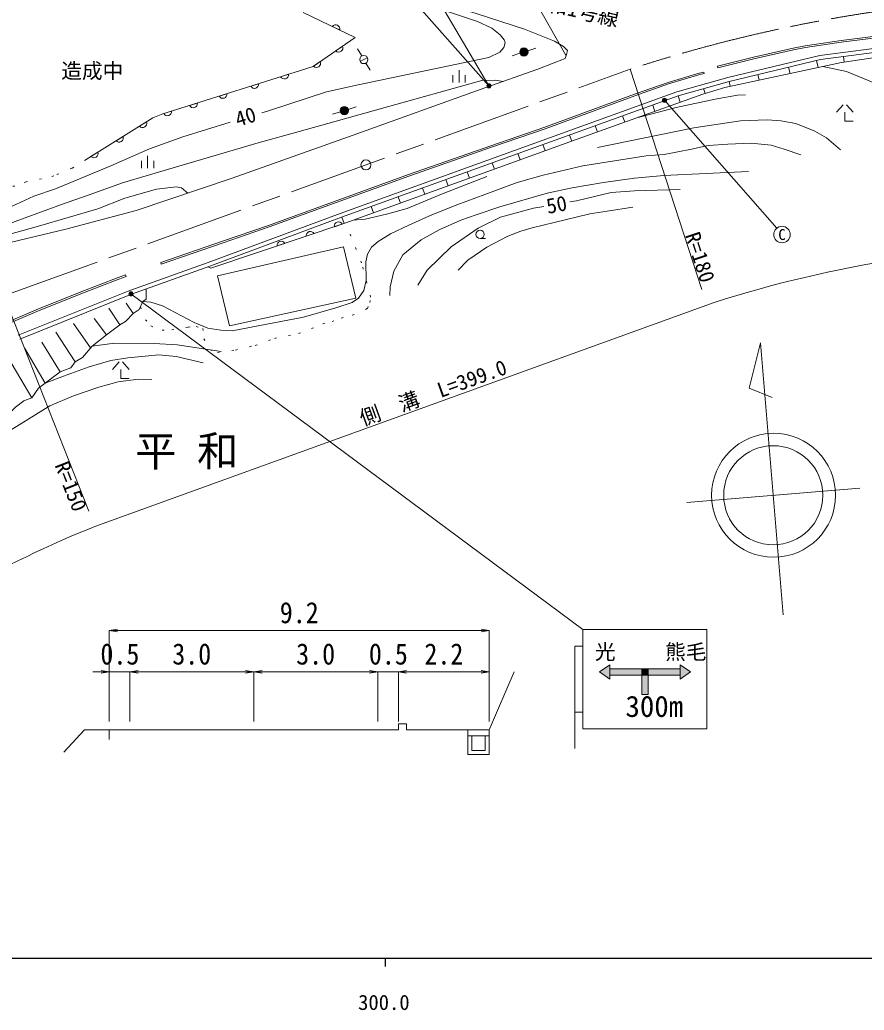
# Model space of a CAD drawing. Units: millimetres, scale not verified, with parts at other scales. Extents: x 40000 to 680000, y 20000 to 380000.
# Drawn here: x 323772 to 425989, y 198715 to 318548 of the extents above; entities that cross this region are included whole.
import ezdxf
from ezdxf.enums import TextEntityAlignment as Align

# ---------------------------------------------------------------- set-up
doc = ezdxf.new("R2010")
doc.units = ezdxf.units.MM
doc.header["$LTSCALE"] = 1000
doc.linetypes.add('CHAIN', pattern=[18.5, 12, -1.5, 3.5, -1.5])
doc.linetypes.add('DOTTED', pattern=[1.75, 0.25, -1.5])
for name, color, linetype, lineweight in [('M-BGD', 7, 'Continuous', 13), ('M-BMK', 2, 'CHAIN', 13), ('M-BMK-SRVR', 3, 'Continuous', 13), ('M-STR-HTXT', 7, 'Continuous', 13), ('M-STR-STRC', 7, 'Continuous', 13), ('M-TTL-BAND', 7, 'Continuous', 25)]:
    doc.layers.add(name, color=color, linetype=linetype, lineweight=lineweight)
doc.layers.add('M-BMK-HTXT', color=7, linetype='Continuous')
doc.styles.add('ＭＳ ゴシック', font='')
doc.styles.get('ＭＳ ゴシック').set_extended_font_data('MS Gothic')

# ---------------------------------------------------------------- blocks, each defined once
blk = doc.blocks.new('open_arrow')
at = {"color": 0, "linetype": 'Continuous', "lineweight": -2}
blk.add_lwpolyline([(7.5, 1.25), (0, 0), (7.5, -1.25)], dxfattribs=at)

msp = doc.modelspace()

# ---------------------------------------------------------------- hatches: boundary and pattern name
at = {"layer": 'M-BGD'}
for points in [[(384319, 314505, -0.41421), (384644, 315132, -0.41421), (385272, 314807, -1)], [(362579, 307413, -0.41421), (362905, 308041, -0.41421), (363532, 307715, -1)]]:
    msp.add_hatch(color=256, dxfattribs=at).paths.add_polyline_path(points)
at = {"layer": 'M-STR-HTXT'}
for points in [[(380783, 310686, -1), (380344, 310446, -1)], [(401987, 308980, -0.41421), (401984, 308627, -0.41421), (401630, 308630, -1)], [(337446, 285504, -1), (337007, 285265, -1)]]:
    msp.add_hatch(color=256, dxfattribs=at).paths.add_polyline_path(points)
at = {"layer": 'M-STR-STRC'}
for points in [[(395194, 240019), (395194, 240519), (393944, 239644), (395194, 238769), (395194, 239269)], [(395194, 239269), (399069, 239269), (399819, 239269), (403694, 239269), (403694, 240019), (395194, 240019)], [(399069, 239269), (399069, 240019), (395194, 240019), (395194, 239269)], [(399819, 240019), (399069, 240019), (399069, 239269), (399819, 239269)], [(403694, 240019), (399819, 240019), (399819, 239269), (403694, 239269)], [(404944, 239644), (403694, 240519), (403694, 240019), (403694, 239269), (403694, 238769)], [(399819, 239269), (399069, 239269), (399069, 236894), (399819, 236894)]]:
    msp.add_hatch(color=256, dxfattribs=at).paths.add_polyline_path(points)

# ---------------------------------------------------------------- linework, layer by layer
at = {"layer": 'M-BGD'}
for p, q in [((361604, 317744), (362498, 317317)), ((362837, 315354), (362023, 314790)), ((365165, 314173), (364664, 315039)), ((365849, 313991), (364983, 313490)), ((384319, 314505), (383365, 314203)), ((385272, 314807), (386225, 315109)), ((423565, 313410), (423487, 314109)), ((360151, 313493), (359337, 312928)), ((365667, 313308), (366168, 312443)), ((417029, 312046), (416840, 312824)), ((420410, 312762), (420199, 313629)), ((356292, 311953), (355347, 311656)), ((376189, 310962), (376189, 311862)), ((376939, 310962), (376939, 312462)), ((377689, 310962), (377689, 311862)), ((413270, 311249), (413104, 311929)), ((352675, 310813), (351730, 310515)), ((409771, 310508), (409628, 311097)), ((348850, 309607), (347905, 309309)), ((403711, 308564), (403461, 309339)), ((406734, 309634), (406545, 310218)), ((345264, 308477), (344319, 308179)), ((363532, 307715), (364486, 308017)), ((400653, 307468), (400404, 308237)), ((422638, 307379), (423438, 308279)), ((424638, 307379), (423838, 308279)), ((342148, 307495), (341203, 307197)), ((362579, 307413), (361626, 307111)), ((397007, 306160), (396730, 306914)), ((423638, 306279), (423638, 307379)), ((339097, 306191), (338256, 305668)), ((393707, 304976), (393431, 305725)), ((423638, 306279), (424638, 306279)), ((336267, 304433), (335426, 303910)), ((390605, 303862), (390331, 304608)), ((387368, 302694), (387093, 303442)), ((333222, 302542), (332381, 302019)), ((339250, 300600), (339250, 302100)), ((384345, 301602), (384069, 302352)), ((338500, 300600), (338500, 301500)), ((340000, 300600), (340000, 301500)), ((381227, 300477), (380951, 301229)), ((378212, 299388), (377935, 300142)), ((375633, 298457), (375355, 299213)), ((372804, 297436), (372525, 298193)), ((369850, 296369), (369571, 297129)), ((366578, 295188), (366298, 295949)), ((361855, 293516), (362794, 293832)), ((363038, 293914), (362758, 294674)), ((358450, 292370), (359389, 292686)), ((354919, 291182), (355858, 291498)), ((379492, 292090), (380158, 292090)), ((337509, 283000), (336636, 284245)), ((335864, 281632), (334540, 283652)), ((332334, 278844), (330280, 281810)), ((334261, 280421), (332763, 282403)), ((330465, 277175), (328138, 280740)), ((328671, 275968), (326427, 279533)), ((325236, 272803), (321926, 278396)), ((326861, 274598), (324369, 278780)), ((334993, 276245), (335793, 277145)), ((336993, 276245), (336193, 277145)), ((335993, 275145), (335993, 276245)), ((335993, 275145), (336993, 275145)), ((380603, 232656), (383603, 239656)), ((331603, 232656), (329103, 229933)), ((331603, 232656), (369603, 232656)), ((334603, 232656), (334603, 231456)), ((369603, 233356), (370603, 233356)), ((369603, 233356), (369603, 232656)), ((370603, 233356), (370603, 232656)), ((370603, 232656), (380603, 232656)), ((378003, 232656), (378003, 229656)), ((380603, 232656), (380603, 229656)), ((378003, 231906), (380603, 231906)), ((378503, 231906), (378503, 230156)), ((380103, 231906), (380103, 230156)), ((378503, 230156), (380103, 230156)), ((378003, 229656), (380603, 229656))]:
    msp.add_line(p, q, dxfattribs=at)
for points in [[(315544, 290268), (316305, 290198), (319700, 290900), (329359, 293216), (337870, 295476), (349476, 299378), (364138, 304571), (380074, 310311), (386468, 312588), (389798, 313863), (389961, 314342), (390073, 314825), (389584, 315334), (388490, 315955), (384859, 317429), (379003, 319320), (375155, 320485)], [(358074, 319432), (364375, 316420), (359296, 312900), (341098, 307164), (339888, 306682), (331805, 301661)], [(353086, 307309), (353884, 307544), (360883, 309848), (364731, 310682), (378193, 313501), (380560, 313977), (381879, 314651), (382347, 315180), (382528, 315789), (382394, 316119), (381911, 316739), (380932, 317554), (379158, 318344), (375202, 319682)], [(323581, 280375), (337109, 285808), (346590, 289189), (362549, 295130), (403307, 309815), (409501, 311581), (420626, 314245), (429945, 315443), (435947, 315858), (440872, 316082), (449180, 315856), (458603, 315325), (461085, 315188), (467586, 314947), (471571, 314943), (474504, 315112), (478381, 315502), (479074, 315426), (487230, 314239), (491935, 313114), (496085, 311720), (499940, 310118), (514721, 302915)], [(323772, 279913), (337286, 285340), (346761, 288719), (362721, 294661), (403461, 309339), (409628, 311097), (420716, 313753), (429994, 314945), (435975, 315358), (440876, 315581), (452948, 315254), (453381, 315218), (458581, 314925), (461067, 314789), (467579, 314547), (471582, 314543), (474536, 314713), (479036, 315128)], [(346591, 288658), (346889, 288480), (363227, 293978), (391225, 304086), (406435, 309542), (409117, 310370), (423247, 313363), (427887, 314051), (436846, 314884), (441614, 314898), (450337, 314318), (459606, 313614), (465720, 313327), (468951, 313455), (479144, 314708)], [(421000, 312887), (423829, 312295), (427973, 310615)], [(382266, 311092), (381340, 311254), (379718, 311194), (378963, 310988), (357601, 305046), (352629, 303662), (342347, 300620), (336215, 298803), (332152, 297384), (328803, 296200), (322006, 293703), (316758, 292426), (314771, 292256), (312771, 292525), (311156, 293098), (310306, 293518), (309405, 294262)], [(398447, 306677), (403227, 307933), (407952, 308927), (410667, 309419), (411634, 309469)], [(311395, 295162), (312426, 294643), (314919, 293832), (316856, 293863), (318964, 294331), (322304, 295738), (325474, 297204), (328086, 298077), (334802, 300889), (339460, 302936), (343516, 304379), (349245, 306180)], [(393686, 303114), (405360, 305487), (410997, 306319), (414253, 306434), (415877, 306338), (417724, 305988), (420033, 305061), (421442, 304270), (423110, 302831)], [(338668, 284462), (339629, 284372), (341066, 283926), (344896, 281935), (346538, 281228), (348114, 280995), (349472, 280927), (352625, 281513), (358117, 282551), (362048, 283698), (364010, 284361), (364756, 284865), (365426, 285808), (365701, 287001), (365680, 289273), (365857, 290210), (366354, 291043), (367158, 291736), (368655, 292660), (370859, 293702), (373634, 294955), (376800, 296195), (381139, 297829), (383994, 298866), (387133, 299747), (391946, 300886), (399601, 302088), (401790, 302263), (405080, 302883), (407085, 303324), (409474, 303517), (412307, 303630), (414718, 303383), (416317, 302911), (418302, 302202)], [(364108, 294296), (365583, 294429), (368180, 295020), (370671, 295729), (375007, 297528), (380295, 299602)], [(387627, 297580), (390643, 298223), (394428, 298856), (398190, 299394), (401745, 299699), (411989, 300208)], [(319762, 291839), (326030, 293573), (333219, 295691), (336467, 296966), (340313, 298046), (342753, 298320), (343342, 298219), (344098, 297570)], [(368567, 285205), (368621, 286247), (369030, 288141), (370138, 290124), (372368, 291922), (374527, 293134), (377176, 294303), (379008, 294948), (381901, 295909), (387627, 297580)], [(390358, 296515), (391175, 296656), (395369, 297637), (398172, 297848), (403707, 297997)], [(371970, 286433), (373088, 288259), (375999, 291096), (379247, 293335), (381969, 294648), (385947, 295756), (387218, 295975)], [(376820, 288248), (378008, 289475), (380290, 291039), (382852, 292366), (384415, 292957), (385787, 293370), (388469, 294039), (392789, 295063), (394862, 295412), (397993, 295858)], [(332523, 279070), (334261, 280421), (335864, 281632), (336584, 282024), (337509, 283000), (338213, 283497), (338668, 284462), (339058, 284733), (339058, 285972)], [(332523, 279070), (335217, 279441), (340030, 279385), (342813, 279202), (348150, 278412)], [(320915, 269814), (321229, 270310), (322240, 270665), (323255, 271671), (324273, 272425), (325236, 272803), (326033, 273980), (326861, 274598), (328671, 275968), (329969, 276446), (330465, 277175), (331346, 277670), (332523, 279070)], [(326861, 274598), (329051, 275432), (332176, 276551), (334777, 277318), (336831, 277630), (340595, 277993), (342692, 277804), (345967, 277040)], [(320110, 267273), (322832, 269003), (327412, 271859), (330282, 273056), (333343, 274109), (335677, 274727), (338131, 275059), (339745, 275012)]]:
    msp.add_lwpolyline(points, dxfattribs=at)
at = {"layer": 'M-BGD', "linetype": 'DOTTED'}
for points in [[(331805, 301661), (330111, 300609), (327873, 299651), (326416, 299298), (324543, 298936), (323183, 298438), (321460, 298295), (319894, 297807), (317107, 297998), (315653, 297791), (313609, 297757), (312293, 297697)], [(338365, 283820), (338988, 282263), (339653, 281500), (341017, 280978), (342158, 281031), (344136, 281360), (345124, 281436), (345930, 281202), (346069, 279959), (346797, 278612), (347695, 278309), (349881, 278586), (352251, 279139), (354589, 279998), (357513, 280594), (359082, 281198), (360437, 281768), (361569, 282055), (362675, 282463), (364009, 282809), (365873, 283631), (366141, 284356), (366233, 284971), (365144, 289130), (363227, 293978)]]:
    msp.add_lwpolyline(points, dxfattribs=at)
at = {"layer": 'M-BGD'}
msp.add_lwpolyline([(347705, 287585), (362939, 291066), (364432, 284865), (349169, 281506)], close=True, dxfattribs=at)
for centre in [(365416, 313741), (384795, 314656), (363056, 307564), (379492, 292590)]:
    msp.add_circle(centre, 500, dxfattribs=at)
for centre, start, end in [((362009, 317442), 345.61835, 143.27654), ((362374, 315152), 225.89249, 23.55069), ((359688, 313291), 225.89249, 23.55069), ((355791, 311898), 208.66731, 6.3255), ((352174, 310758), 208.66731, 6.3255), ((348348, 309552), 208.66731, 6.3255), ((344762, 308421), 208.66731, 6.3255), ((341646, 307439), 208.66731, 6.3255), ((338625, 306013), 223.01617, 20.67437), ((335795, 304255), 223.01617, 20.67437), ((332750, 302363), 223.01617, 20.67437), ((362356, 293582), 29.77029, 187.42848), ((358950, 292436), 29.77029, 187.42848), ((355420, 291248), 29.77029, 187.42848)]:
    msp.add_arc(centre, 505, start, end, dxfattribs=at)
at = {"layer": 'M-BMK'}
msp.add_line((321855, 285143), (397639, 312559), dxfattribs=at)
msp.add_arc((453532, 141457), 180000, 90.38557, 108.09053, dxfattribs=at)
at = {"layer": 'M-BMK-SRVR'}
for p, q in [((413425, 279480), (412075, 273976)), ((416194, 246567), (413425, 279480)), ((412075, 273976), (414861, 272860)), ((404515, 260136), (425441, 261897))]:
    msp.add_line(p, q, dxfattribs=at)
for centre, radius in [((365671, 300994), 600), ((415021, 261020), 7500), ((414978, 261016), 6000)]:
    msp.add_circle(centre, radius, dxfattribs=at)
at = {"layer": 'M-STR-HTXT'}
for p, q in [((389907, 314185), (371605, 346742)), ((380564, 310566), (367797, 324969)), ((380564, 310566), (374225, 321323)), ((397639, 312559), (406338, 285931)), ((401809, 308805), (415421, 293349)), ((337227, 285384), (391944, 244759)), ((321855, 285143), (332139, 259100)), ((332874, 257240), (407844, 284349)), ((334603, 233656), (334603, 244666)), ((334603, 244656), (380603, 244656)), ((380603, 233656), (380603, 244666)), ((337103, 233656), (337103, 239666)), ((352103, 233656), (352103, 239666)), ((367103, 233656), (367103, 239666)), ((369603, 233656), (369603, 239666)), ((332603, 239656), (339103, 239656)), ((337103, 239656), (352103, 239656)), ((352103, 239656), (367103, 239656)), ((365103, 239656), (371603, 239656)), ((369603, 239656), (380603, 239656))]:
    msp.add_line(p, q, dxfattribs=at)
for centre in [(380564, 310566), (401809, 308805), (337227, 285384)]:
    msp.add_circle(centre, 250, dxfattribs=at)
for centre, radius, start, end in [((453599, 140662), 150795, 90.40896, 107.66329), ((380532, 137536), 128842, 111.70922, 119.7832)]:
    msp.add_arc(centre, radius, start, end, dxfattribs=at)
at = {"layer": 'M-STR-STRC'}
for p, q in [((391944, 244759), (406944, 244759)), ((391944, 244759), (391944, 232759)), ((406944, 244759), (406944, 232759)), ((390944, 242759), (390944, 230384)), ((390944, 242759), (391944, 242759)), ((393944, 239644), (395194, 240519)), ((395194, 240519), (395194, 238769)), ((395194, 240019), (403694, 240019)), ((403694, 238769), (403694, 240519)), ((403694, 240519), (404944, 239644)), ((395194, 238769), (393944, 239644)), ((395194, 239269), (403694, 239269)), ((399069, 239269), (399069, 236894)), ((399819, 239269), (399819, 236894)), ((404944, 239644), (403694, 238769)), ((399069, 236894), (399819, 236894)), ((390944, 234759), (391944, 234759)), ((391944, 232759), (406944, 232759))]:
    msp.add_line(p, q, dxfattribs=at)
for points in [[(408227, 312936), (408275, 312742), (412625, 313830), (417430, 314928), (418883, 315196), (423211, 315826), (429952, 316687), (432052, 316895), (434078, 316964), (434071, 317164)], [(434071, 317164), (432039, 317094), (429929, 316886), (423184, 316024), (418851, 315393), (417390, 315123), (412578, 314025), (408227, 312936)], [(406571, 312226), (406028, 312108), (402251, 310971), (398168, 309536), (387321, 305564), (380789, 303310), (370809, 299819), (353888, 293674), (348308, 291759), (340825, 289185)], [(340825, 289185), (340891, 288996), (348373, 291570), (353955, 293485), (370876, 299631), (380855, 303121), (387388, 305376), (398236, 309348), (402313, 310781), (406078, 311914), (406613, 312031), (406571, 312226)], [(336562, 287679), (335699, 287369), (331083, 285590), (325768, 283448), (322917, 282243), (314704, 278700), (310405, 276450), (304580, 273136), (301775, 271644), (298280, 269499), (288133, 263599), (280110, 258874), (275113, 256090)], [(275113, 256090), (275210, 255915), (280209, 258700), (288234, 263427), (298383, 269327), (301875, 271471), (304677, 272960), (310501, 276274), (314790, 278519), (322995, 282059), (325844, 283263), (331156, 285404), (335769, 287182), (336629, 287491), (336562, 287679)]]:
    msp.add_lwpolyline(points, dxfattribs=at)
for points in [[(393944, 239644), (395194, 240519), (395194, 238769)], [(395194, 240519), (395194, 238769), (393944, 239644)], [(393944, 239644), (395194, 240519), (395194, 238769)], [(395194, 240019), (403694, 240019), (403694, 239269), (395194, 239269)], [(395194, 240019), (403694, 240019), (403694, 239269), (395194, 239269)], [(395194, 240019), (399069, 240019), (399069, 239269), (395194, 239269)], [(399069, 240019), (399819, 240019), (399819, 239269), (399069, 239269)], [(399819, 240019), (403694, 240019), (403694, 239269), (399819, 239269)], [(403694, 240019), (403694, 240519), (404944, 239644), (403694, 238769)], [(403694, 240019), (403694, 240519), (404944, 239644), (403694, 238769)], [(403694, 240019), (403694, 240519), (404944, 239644), (403694, 238769)], [(399069, 239269), (399819, 239269), (399819, 236894), (399069, 236894)], [(399069, 239269), (399819, 239269), (399819, 236894), (399069, 236894)], [(399069, 239269), (399819, 239269), (399819, 236894), (399069, 236894)]]:
    msp.add_lwpolyline(points, close=True, dxfattribs=at)
msp.add_circle((416041, 292564), 1000, dxfattribs=at)
at = {"layer": 'M-TTL-BAND'}
for p, q in [((40000, 205000), (579000, 205000)), ((368000, 205000), (368000, 204000))]:
    msp.add_line(p, q, dxfattribs=at)

# ---------------------------------------------------------------- block references
at = {"layer": 'M-STR-HTXT', "xscale": 133, "yscale": 133}
for p in [(334603, 244656), (337103, 239656), (337103, 239656), (352103, 239656), (369603, 239656), (369603, 239656)]:
    msp.add_blockref('open_arrow', p, dxfattribs=at)
at = {"layer": 'M-STR-HTXT', "xscale": 133, "yscale": 133, "rotation": 180}
for p in [(380603, 244656), (334603, 239656), (352103, 239656), (367103, 239656), (367103, 239656), (380603, 239656)]:
    msp.add_blockref('open_arrow', p, dxfattribs=at)

# ---------------------------------------------------------------- texts
at = {"layer": 'M-BGD', "style": 'ＭＳ ゴシック'}
for s, rotation, p in [('40', 17.821, (349908, 306448)), ('50', 10.787, (387523, 295960))]:
    msp.add_text(s, height=1833, rotation=rotation, dxfattribs=at).set_placement(p, align=Align.MIDDLE_LEFT)
at = {"layer": 'M-BMK-HTXT', "style": 'ＭＳ ゴシック'}
msp.add_text('町道平和1号線', height=1833, rotation=347.102, dxfattribs=at).set_placement((380072, 320796), align=Align.BOTTOM_LEFT)
msp.add_text('造成中', height=1833, dxfattribs=at).set_placement((328791, 310902), align=Align.BOTTOM_LEFT)
msp.add_text('平 和', height=3666, dxfattribs=at).set_placement((343983, 266361), align=Align.MIDDLE_CENTER)
at = {"layer": 'M-STR-HTXT', "style": 'ＭＳ ゴシック'}
msp.add_text('R=180', height=1833, rotation=288.091, dxfattribs=at).set_placement((403767, 292330), align=Align.BOTTOM_LEFT)
msp.add_text('側\u3000溝\u3000L=399.0', height=1833, rotation=19.879, dxfattribs=at).set_placement((374302, 272055), align=Align.BOTTOM_CENTER)
msp.add_text('R=150', height=1833, rotation=291.549, dxfattribs=at).set_placement((329675, 265339), align=Align.TOP_LEFT)
at = {"layer": 'M-STR-HTXT', "style": 'ＭＳ ゴシック', "width": 0.9}
for s, p in [('9.2', (357601, 246820)), ('0.5', (335888, 241820)), ('3.0', (344587, 241820)), ('3.0', (359587, 241820)), ('0.5', (368388, 241820)), ('2.2', (375107, 241820))]:
    msp.add_text(s, height=2566, dxfattribs=at).set_placement(p, align=Align.MIDDLE_CENTER)
at = {"layer": 'M-STR-STRC', "style": 'ＭＳ ゴシック'}
msp.add_text('C', height=1320, dxfattribs=at).set_placement((416041, 292564), align=Align.MIDDLE_CENTER)
for s, height, p in [('熊毛', 1833, (401894, 240608)), ('光 ', 1833, (393394, 240608)), ('300m', 2566, (397089, 233426))]:
    msp.add_text(s, height=height, dxfattribs=at).set_placement(p, align=Align.BOTTOM_LEFT)
at = {"layer": 'M-TTL-BAND', "style": 'ＭＳ ゴシック'}
msp.add_text('300.0', height=1833, dxfattribs=at).set_placement((367844, 198195), align=Align.BOTTOM_CENTER)

doc.saveas('drawing.dxf')
